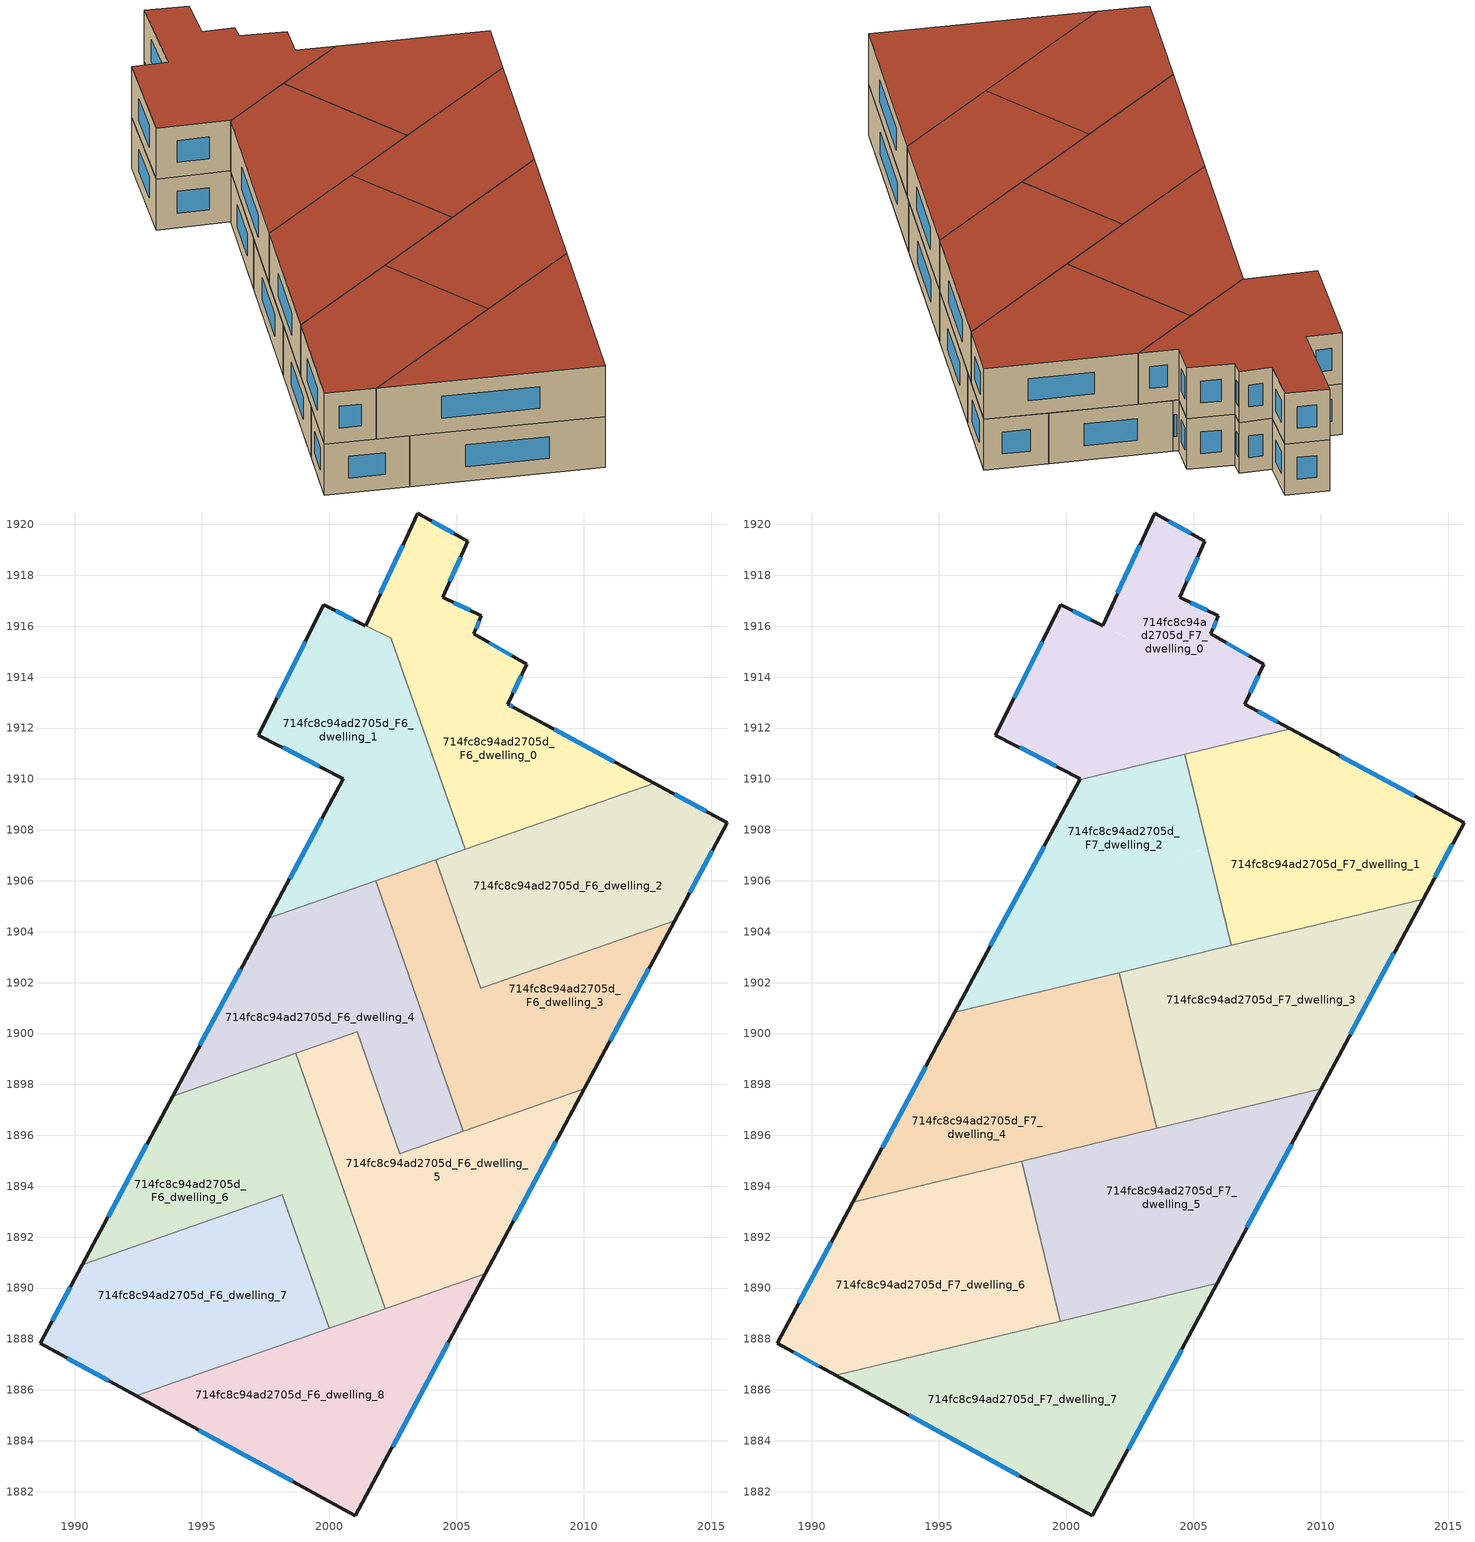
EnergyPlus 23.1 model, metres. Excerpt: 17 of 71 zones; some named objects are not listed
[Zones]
714fc8c94ad2705d_F6_dwelling_0
 floor to 714fc8c94ad2705d_F5_dwelling_0 (EU_floor_Construction): 2005.45,1919.34 2004.46,1917.14 2005.97,1916.42 2005.68,1915.7 2007.75,1914.51 2007.02,1912.94 2007.28,1912.8 2012.77,1909.83 2005.34,1907.23 2002.43,1915.52 2001.42,1916.03 2003.47,1920.44 z18
 wall outside (EU_wall_Construction): 2012.77,1909.83 2007.28,1912.8 2007.02,1912.94 2007.75,1914.51 2005.68,1915.7 2005.97,1916.42 2004.46,1917.14 2005.45,1919.34 2003.47,1920.44 2001.42,1916.03 z18:21
 wall to 714fc8c94ad2705d_F6_dwelling_1 (EU_wall_Construction): 2001.42,1916.03 2002.43,1915.52 / 2002.44,1915.52 2005.34,1907.23 z18:21
 wall to 714fc8c94ad2705d_F6_dwelling_2 (EU_wall_Construction): 2005.34,1907.23 2012.77,1909.83 z18:21
 window (EU_Window_Construction): 2007.2,1912.84 2007.09,1912.9 / 2011.2,1910.68 2008.84,1911.95 / 2002.88,1919.18 2002.01,1917.29 / 2004.88,1919.65 2004.03,1920.12 / 2004.74,1917.77 2005.17,1918.71 / 2005.54,1916.62 2004.89,1916.93 / 2005.77,1915.91 2005.89,1916.21 / 2007.16,1914.85 2006.28,1915.36 / 2007.23,1913.39 2007.54,1914.06 z18.86:20.14
714fc8c94ad2705d_F6_dwelling_1
 floor to 714fc8c94ad2705d_F5_dwelling_1 (EU_floor_Construction): 2002.44,1915.52 2005.34,1907.23 1997.6,1904.52 2000.55,1910.01 1997.21,1911.73 1999.78,1916.85 2001.42,1916.03 z18
 wall outside (EU_wall_Construction): 2001.42,1916.03 1999.78,1916.85 1997.21,1911.73 2000.55,1910.01 1997.6,1904.52 z18:21
 wall to 714fc8c94ad2705d_F6_dwelling_4 (EU_wall_Construction): 1997.6,1904.52 2001.82,1906 z18:21
 wall to 714fc8c94ad2705d_F6_dwelling_3 (EU_wall_Construction): 2001.82,1906 2004.18,1906.83 z18:21
 wall to 714fc8c94ad2705d_F6_dwelling_2 (EU_wall_Construction): 2004.18,1906.83 2005.34,1907.23 z18:21
 window (EU_Window_Construction): 1999.05,1915.39 1997.95,1913.19 / 2000.95,1916.26 2000.25,1916.62 / 1999.71,1908.44 1998.45,1906.09 / 1998.17,1911.24 1999.6,1910.5 z18.86:20.14
 ceiling adiabatic (EU_roof_Construction): 2005.34,1907.23 2004.08,1910.83 2000.53,1909.97 1997.6,1904.52 z21
714fc8c94ad2705d_F6_dwelling_2
 floor to 714fc8c94ad2705d_F5_dwelling_2 (EU_floor_Construction): 2015.62,1908.29 2013.56,1904.44 2005.96,1901.77 2004.18,1906.83 2012.77,1909.83 z18
 wall outside (EU_wall_Construction): 2013.56,1904.44 2015.62,1908.29 2012.77,1909.83 z18:21
 wall to 714fc8c94ad2705d_F6_dwelling_3 (EU_wall_Construction): 2004.18,1906.83 2005.96,1901.77 2013.56,1904.44 z18:21
 window (EU_Window_Construction): 2014.15,1905.54 2015.04,1907.19 / 2014.81,1908.73 2013.58,1909.39 z18.86:20.14
714fc8c94ad2705d_F6_dwelling_3
 floor to 714fc8c94ad2705d_F5_dwelling_3 (EU_floor_Construction): 2013.56,1904.44 2010.02,1897.82 2005.27,1896.16 2001.82,1906 2004.18,1906.83 2005.96,1901.77 z18
 wall outside (EU_wall_Construction): 2010.02,1897.82 2013.56,1904.44 z18:21
 wall to 714fc8c94ad2705d_F6_dwelling_4 (EU_wall_Construction): 2001.82,1906 2005.27,1896.16 z18:21
 wall to 714fc8c94ad2705d_F6_dwelling_5 (EU_wall_Construction): 2005.27,1896.16 2010.02,1897.82 z18:21
 window (EU_Window_Construction): 2011.03,1899.71 2012.55,1902.55 z18.86:20.14
 ceiling adiabatic (EU_roof_Construction): 2010.02,1897.82 2010.02,1897.83 2005.09,1896.64 2005.27,1896.16 z21
714fc8c94ad2705d_F6_dwelling_4
 floor to 714fc8c94ad2705d_F5_dwelling_4 (EU_floor_Construction): 2001.82,1906 2005.27,1896.16 2002.77,1895.28 2001.09,1900.07 1993.85,1897.53 1997.6,1904.52 z18
 wall outside (EU_wall_Construction): 1997.6,1904.52 1993.85,1897.53 z18:21
 wall to 714fc8c94ad2705d_F6_dwelling_5 (EU_wall_Construction): 1998.68,1899.23 2001.09,1900.07 2002.77,1895.28 2005.26,1896.16 z18:21
 wall to 714fc8c94ad2705d_F6_dwelling_6 (EU_wall_Construction): 1993.85,1897.53 1998.68,1899.23 z18:21
 window (EU_Window_Construction): 1996.53,1902.52 1994.92,1899.53 z18.86:20.14
 ceiling adiabatic (EU_roof_Construction): 2005.27,1896.16 2005.09,1896.64 2002.51,1896.02 2002.77,1895.28 z21
714fc8c94ad2705d_F6_dwelling_5
 floor to 714fc8c94ad2705d_F5_dwelling_5 (EU_floor_Construction): 2010.02,1897.82 2006.13,1890.57 2002.19,1889.19 1998.68,1899.22 2001.09,1900.07 2002.77,1895.28 z18
 wall outside (EU_wall_Construction): 2006.13,1890.57 2010.02,1897.82 z18:21
 wall to 714fc8c94ad2705d_F6_dwelling_6 (EU_wall_Construction): 1998.68,1899.22 2002.19,1889.19 z18:21
 wall to 714fc8c94ad2705d_F6_dwelling_8 (EU_wall_Construction): 2002.19,1889.19 2006.13,1890.57 z18:21
 window (EU_Window_Construction): 2007.24,1892.64 2008.9,1895.75 z18.86:20.14
714fc8c94ad2705d_F6_dwelling_6
 floor to 714fc8c94ad2705d_F5_dwelling_6 (EU_floor_Construction): 1998.68,1899.22 2002.19,1889.19 1999.99,1888.42 1998.15,1893.67 1990.29,1890.91 1993.85,1897.53 z18
 wall outside (EU_wall_Construction): 1993.85,1897.53 1990.29,1890.91 z18:21
 wall to 714fc8c94ad2705d_F6_dwelling_7 (EU_wall_Construction): 1990.29,1890.91 1998.15,1893.67 1999.99,1888.42 z18:21
 wall to 714fc8c94ad2705d_F6_dwelling_8 (EU_wall_Construction): 1999.99,1888.42 2002.19,1889.19 z18:21
 window (EU_Window_Construction): 1992.83,1895.64 1991.31,1892.8 z18.86:20.14
714fc8c94ad2705d_F6_dwelling_7
 floor to 714fc8c94ad2705d_F5_dwelling_7 (EU_floor_Construction): 1998.15,1893.67 1999.99,1888.42 1992.41,1885.76 1988.64,1887.83 1990.29,1890.91 z18
 wall outside (EU_wall_Construction): 1990.29,1890.91 1988.64,1887.83 1992.41,1885.76 z18:21
 wall to 714fc8c94ad2705d_F6_dwelling_8 (EU_wall_Construction): 1992.41,1885.76 1999.99,1888.42 z18:21
 window (EU_Window_Construction): 1989.82,1890.03 1989.11,1888.71 / 1989.71,1887.24 1991.33,1886.35 z18.86:20.14
714fc8c94ad2705d_F6_dwelling_8
 floor to 714fc8c94ad2705d_F5_dwelling_8 (EU_floor_Construction): 2006.13,1890.57 2001.03,1881.06 1992.41,1885.76 z18
 wall outside (EU_wall_Construction): 1992.41,1885.76 2001.03,1881.06 2006.13,1890.57 z18:21
 window (EU_Window_Construction): 2002.49,1883.77 2004.67,1887.85 / 1994.87,1884.42 1998.57,1882.4 z18.86:20.14
 ceiling adiabatic (EU_roof_Construction): 2005.93,1890.2 2006.13,1890.57 2003.14,1889.52 z21
714fc8c94ad2705d_F7_dwelling_0
 floor to 714fc8c94ad2705d_F6_dwelling_0 (EU_floor_Construction): 2005.45,1919.34 2004.46,1917.14 2005.97,1916.42 2005.68,1915.7 2007.75,1914.51 2007.02,1912.94 2007.28,1912.8 2008.8,1911.97 2004.08,1910.83 2002.43,1915.52 2001.43,1916.03 2003.47,1920.44 z21
 floor to 714fc8c94ad2705d_F6_dwelling_1 (EU_floor_Construction): 2002.44,1915.52 2004.08,1910.83 2000.53,1909.97 2000.55,1910.01 1997.21,1911.73 1999.78,1916.85 2001.44,1916.02 z21
 wall outside (EU_wall_Construction): 2008.8,1911.97 2007.02,1912.94 2007.75,1914.51 2005.68,1915.7 2005.97,1916.42 2004.46,1917.14 2005.45,1919.34 2003.47,1920.44 2001.42,1916.03 1999.78,1916.85 1997.21,1911.73 2000.55,1910.01 2000.53,1909.97 z21:24
 wall to 714fc8c94ad2705d_F7_dwelling_1 (EU_wall_Construction): 2004.66,1910.97 2008.8,1911.97 z21:24
 wall to 714fc8c94ad2705d_F7_dwelling_2 (EU_wall_Construction): 2000.53,1909.97 2004.66,1910.97 z21:24
 window (EU_Window_Construction): 2007.16,1914.85 2006.28,1915.36 / 2007.23,1913.39 2007.54,1914.06 / 2008.29,1912.25 2007.53,1912.66 / 1998.17,1911.24 1999.6,1910.5 / 1999.05,1915.39 1997.95,1913.19 / 2000.96,1916.26 2000.25,1916.62 / 2002.88,1919.18 2002.01,1917.29 / 2004.88,1919.65 2004.03,1920.12 / 2004.74,1917.77 2005.17,1918.71 / 2005.54,1916.62 2004.89,1916.93 / 2005.77,1915.91 2005.89,1916.21 z21.86:23.14
 roof outside (EU_roof_Construction): 2008.8,1911.97 2007.02,1912.94 2007.75,1914.51 2005.68,1915.7 2005.97,1916.42 2004.46,1917.14 2005.45,1919.34 2003.47,1920.44 2001.42,1916.03 1999.78,1916.85 1997.21,1911.73 2000.55,1910.01 2000.53,1909.97 z24
714fc8c94ad2705d_F7_dwelling_1
 floor to 714fc8c94ad2705d_F6_dwelling_2 (EU_floor_Construction): 2015.62,1908.29 2014.01,1905.28 2006.48,1903.46 2005.55,1907.3 2012.76,1909.83 z21
 floor to 714fc8c94ad2705d_F6_dwelling_0 (EU_floor_Construction): 2012.76,1909.83 2005.55,1907.3 2004.66,1910.97 2008.8,1911.97 z21
 wall outside (EU_wall_Construction): 2014.02,1905.28 2015.62,1908.29 2008.8,1911.97 z21:24
 wall to 714fc8c94ad2705d_F7_dwelling_2 (EU_wall_Construction): 2004.66,1910.97 2006.48,1903.46 z21:24
 wall to 714fc8c94ad2705d_F7_dwelling_3 (EU_wall_Construction): 2006.48,1903.46 2014.02,1905.28 z21:24
 window (EU_Window_Construction): 2013.68,1909.34 2010.75,1910.92 / 2014.48,1906.14 2015.16,1907.43 z21.86:23.14
 roof outside (EU_roof_Construction): 2014.02,1905.28 2015.62,1908.29 2008.8,1911.97 2004.66,1910.97 2006.48,1903.46 z24
714fc8c94ad2705d_F7_dwelling_2
 floor to 714fc8c94ad2705d_F6_dwelling_3 (EU_floor_Construction): 2004.18,1906.83 2005.45,1903.21 2003,1902.62 2001.82,1906 z21
 floor to 714fc8c94ad2705d_F6_dwelling_0 (EU_floor_Construction): 2004.66,1910.97 2005.55,1907.3 2005.34,1907.23 2004.08,1910.83 z21
 floor to 714fc8c94ad2705d_F6_dwelling_2 (EU_floor_Construction): 2005.55,1907.3 2006.48,1903.46 2005.45,1903.21 2004.18,1906.83 z21
 floor to 714fc8c94ad2705d_F6_dwelling_4 (EU_floor_Construction): 2001.82,1906 2003,1902.62 1995.62,1900.83 1997.6,1904.52 z21
 floor adiabatic (EU_floor_Construction): 2004.08,1910.83 2005.34,1907.23 1997.6,1904.52 2000.53,1909.97 z21
 wall outside (EU_wall_Construction): 2000.53,1909.97 1995.62,1900.83 z21:24
 wall to 714fc8c94ad2705d_F7_dwelling_4 (EU_wall_Construction): 1995.62,1900.83 2002.08,1902.39 z21:24
 wall to 714fc8c94ad2705d_F7_dwelling_3 (EU_wall_Construction): 2002.08,1902.39 2006.48,1903.46 z21:24
 window (EU_Window_Construction): 1999.13,1907.36 1997.02,1903.44 z21.86:23.14
 roof outside (EU_roof_Construction): 2006.48,1903.46 2004.66,1910.97 2000.53,1909.97 1995.62,1900.83 z24
714fc8c94ad2705d_F7_dwelling_3
 floor to 714fc8c94ad2705d_F6_dwelling_3 (EU_floor_Construction): 2013.56,1904.44 2010.02,1897.83 2005.09,1896.64 2003,1902.62 2005.45,1903.21 2005.96,1901.77 z21
 floor to 714fc8c94ad2705d_F6_dwelling_2 (EU_floor_Construction): 2014.01,1905.28 2013.56,1904.44 2005.96,1901.77 2005.45,1903.21 z21
 floor to 714fc8c94ad2705d_F6_dwelling_4 (EU_floor_Construction): 2003,1902.62 2005.09,1896.64 2003.56,1896.27 2002.08,1902.39 z21
 wall outside (EU_wall_Construction): 2010.02,1897.83 2014.02,1905.28 z21:24
 wall to 714fc8c94ad2705d_F7_dwelling_4 (EU_wall_Construction): 2002.08,1902.39 2003.56,1896.27 z21:24
 wall to 714fc8c94ad2705d_F7_dwelling_5 (EU_wall_Construction): 2003.56,1896.27 2010.02,1897.83 z21:24
 window (EU_Window_Construction): 2011.16,1899.96 2012.87,1903.15 z21.86:23.14
 roof outside (EU_roof_Construction): 2010.02,1897.83 2014.02,1905.28 2002.08,1902.39 2003.56,1896.27 z24
714fc8c94ad2705d_F7_dwelling_4
 floor to 714fc8c94ad2705d_F6_dwelling_4 (EU_floor_Construction): 2002.08,1902.39 2003.56,1896.27 2002.51,1896.02 2001.09,1900.07 1993.85,1897.53 1995.62,1900.83 z21
 floor to 714fc8c94ad2705d_F6_dwelling_6 (EU_floor_Construction): 1998.68,1899.22 2000.01,1895.41 1991.62,1893.38 1993.85,1897.53 z21
 floor to 714fc8c94ad2705d_F6_dwelling_5 (EU_floor_Construction): 2001.09,1900.07 2002.51,1896.02 2000.01,1895.41 1998.68,1899.22 z21
 wall outside (EU_wall_Construction): 1995.62,1900.83 1991.62,1893.38 z21:24
 wall to 714fc8c94ad2705d_F7_dwelling_6 (EU_wall_Construction): 1991.62,1893.38 1998.25,1894.98 z21:24
 wall to 714fc8c94ad2705d_F7_dwelling_5 (EU_wall_Construction): 1998.25,1894.99 2003.56,1896.27 z21:24
 window (EU_Window_Construction): 1994.48,1898.7 1992.76,1895.51 z21.86:23.14
 roof outside (EU_roof_Construction): 2003.56,1896.27 2002.08,1902.39 1995.62,1900.83 1991.62,1893.38 z24
714fc8c94ad2705d_F7_dwelling_5
 floor to 714fc8c94ad2705d_F6_dwelling_5 (EU_floor_Construction): 2010.02,1897.82 2006.13,1890.57 2003.13,1889.52 2002.16,1889.29 2000.01,1895.41 2002.51,1896.02 2002.77,1895.28 z21
 floor to 714fc8c94ad2705d_F6_dwelling_6 (EU_floor_Construction): 2000.01,1895.41 2002.16,1889.29 1999.88,1888.73 1999.48,1889.87 1998.25,1894.98 z21
 floor adiabatic (EU_floor_Construction): 2010.02,1897.83 2005.93,1890.2 2003.13,1889.52 2006.13,1890.57 2010.02,1897.82 2002.77,1895.28 2002.51,1896.02 z21
 floor to 714fc8c94ad2705d_F6_dwelling_7 (EU_floor_Construction): 1999.48,1889.87 1999.88,1888.73 1999.76,1888.71 z21
 wall outside (EU_wall_Construction): 2005.93,1890.2 2010.02,1897.83 z21:24
 wall to 714fc8c94ad2705d_F7_dwelling_6 (EU_wall_Construction): 1998.24,1894.99 1999.77,1888.71 z21:24
 wall to 714fc8c94ad2705d_F7_dwelling_7 (EU_wall_Construction): 1999.77,1888.71 2005.93,1890.2 z21:24
 window (EU_Window_Construction): 2007.1,1892.38 2008.85,1895.65 z21.86:23.14
 roof outside (EU_roof_Construction): 2005.93,1890.2 2010.02,1897.83 1998.24,1894.99 1999.77,1888.71 z24
714fc8c94ad2705d_F7_dwelling_6
 floor to 714fc8c94ad2705d_F6_dwelling_6 (EU_floor_Construction): 1998.24,1894.99 1999.48,1889.87 1998.15,1893.67 1990.29,1890.91 1991.62,1893.38 z21
 floor to 714fc8c94ad2705d_F6_dwelling_7 (EU_floor_Construction): 1998.15,1893.67 1999.48,1889.87 1999.76,1888.71 1990.94,1886.57 1988.64,1887.83 1990.29,1890.91 z21
 wall outside (EU_wall_Construction): 1991.62,1893.38 1988.64,1887.83 1990.94,1886.57 z21:24
 wall to 714fc8c94ad2705d_F7_dwelling_7 (EU_wall_Construction): 1990.94,1886.57 1999.76,1888.71 z21:24
 window (EU_Window_Construction): 1989.29,1887.47 1990.28,1886.93 / 1990.77,1891.79 1989.49,1889.42 z21.86:23.14
 roof outside (EU_roof_Construction): 1999.77,1888.71 1998.24,1894.99 1991.62,1893.38 1988.64,1887.83 1990.94,1886.57 z24
714fc8c94ad2705d_F7_dwelling_7
 floor to 714fc8c94ad2705d_F6_dwelling_7 (EU_floor_Construction): 1999.88,1888.73 1999.99,1888.42 1992.41,1885.77 1990.94,1886.57 z21
 floor to 714fc8c94ad2705d_F6_dwelling_8 (EU_floor_Construction): 2005.93,1890.2 2001.03,1881.06 1992.41,1885.77 2003.14,1889.52 z21
 floor to 714fc8c94ad2705d_F6_dwelling_6 (EU_floor_Construction): 2002.16,1889.29 2002.19,1889.19 1999.99,1888.42 1999.88,1888.73 z21
 floor to 714fc8c94ad2705d_F6_dwelling_5 (EU_floor_Construction): 2003.13,1889.52 2002.19,1889.19 2002.16,1889.29 z21
 wall outside (EU_wall_Construction): 1990.94,1886.57 2001.03,1881.06 2005.93,1890.2 z21:24
 window (EU_Window_Construction): 2002.43,1883.67 2004.53,1887.59 / 1993.82,1884.99 1998.15,1882.63 z21.86:23.14
 roof outside (EU_roof_Construction): 2001.03,1881.06 2005.93,1890.2 1990.94,1886.57 z24
[Building]
EU S2 Campaign: North Axis=0; Terrain=City; Solar Distribution=FullExterior
[Site:Location]
Helsinki-Vantaa.AP: Latitude=60.317; Longitude=24.963; Time Zone=2; Elevation=54.6
[SizingPeriod:WeatherFileDays]
AnnualSizingPeriod: Begin Month=1; Begin Day of Month=1; End Month=12; End Day of Month=31; Day of Week for Start Day=Monday; Use Weather File Daylight Saving Period=No; Use Weather File Rain and Snow Indicators=No
[MATERIAL]
EU_InternalMass_Material: Roughness=MediumRough; Thickness=0.1; Conductivity=1; Density=1800; Specific Heat=900; Thermal Absorptance=0.9; Solar Absorptance=0.7; Visible Absorptance=0.7
[MATERIAL:NOMASS] Roughness=MediumRough; Thermal Absorptance=0.9; Solar Absorptance=0.7; Visible Absorptance=0.7
Name | Thermal Resistance
EU_wall_NoMass | 1.10183
EU_roof_NoMass; EU_floor_NoMass | 1.70606
[WINDOWMATERIAL:SIMPLEGLAZINGSYSTEM]
EU_Window_SimpleGlazing: UFactor=3.11035; Solar Heat Gain Coefficient=0.8; Visible Transmittance=0.8
[CONSTRUCTION]
EU_wall_Construction: EU_wall_NoMass
EU_roof_Construction: EU_roof_NoMass
EU_floor_Construction: EU_floor_NoMass
EU_Window_Construction: EU_Window_SimpleGlazing
EU_InternalMass_Construction: EU_InternalMass_Material
[ZONE] Type=1; Multiplier=1; Ceiling Height=autocalculate; Floor Area=autocalculate; Part of Total Floor Area=Yes
Name | Volume
714fc8c94ad2705d_F6_dwelling_0 | 160.896
714fc8c94ad2705d_F7_dwelling_0; 714fc8c94ad2705d_F7_dwelling_1 | 178.872
714fc8c94ad2705d_F6_dwelling_1 | 157.101
714fc8c94ad2705d_F6_dwelling_2 | 159.02
714fc8c94ad2705d_F7_dwelling_2 | 178.88
714fc8c94ad2705d_F6_dwelling_3 | 159.005
714fc8c94ad2705d_F7_dwelling_3 | 178.855
714fc8c94ad2705d_F6_dwelling_4 | 158.996
714fc8c94ad2705d_F7_dwelling_4 | 178.87
714fc8c94ad2705d_F6_dwelling_5 | 158.979
714fc8c94ad2705d_F7_dwelling_5 | 178.878
714fc8c94ad2705d_F6_dwelling_6 | 158.999
714fc8c94ad2705d_F7_dwelling_6 | 178.882
714fc8c94ad2705d_F6_dwelling_7 | 159
714fc8c94ad2705d_F7_dwelling_7 | 178.874
714fc8c94ad2705d_F6_dwelling_8 | 158.982
[INTERNALMASS] Construction=EU_InternalMass_Construction
Name | Zone or ZoneList | Surface Area
714fc8c94ad2705d_F6_dwelling_0_EU_InternalMass | 714fc8c94ad2705d_F6_dwelling_0 | 53.6314
714fc8c94ad2705d_F6_dwelling_1_EU_InternalMass | 714fc8c94ad2705d_F6_dwelling_1 | 52.3685
714fc8c94ad2705d_F6_dwelling_2_EU_InternalMass | 714fc8c94ad2705d_F6_dwelling_2 | 53.0061
714fc8c94ad2705d_F6_dwelling_3_EU_InternalMass | 714fc8c94ad2705d_F6_dwelling_3 | 53.0019
714fc8c94ad2705d_F6_dwelling_4_EU_InternalMass | 714fc8c94ad2705d_F6_dwelling_4 | 52.9957
714fc8c94ad2705d_F6_dwelling_5_EU_InternalMass | 714fc8c94ad2705d_F6_dwelling_5 | 52.9942
714fc8c94ad2705d_F6_dwelling_6_EU_InternalMass | 714fc8c94ad2705d_F6_dwelling_6 | 52.9983
714fc8c94ad2705d_F6_dwelling_7_EU_InternalMass | 714fc8c94ad2705d_F6_dwelling_7 | 52.9998
714fc8c94ad2705d_F6_dwelling_8_EU_InternalMass | 714fc8c94ad2705d_F6_dwelling_8 | 52.9943
714fc8c94ad2705d_F7_dwelling_0_EU_InternalMass | 714fc8c94ad2705d_F7_dwelling_0 | 59.6237
714fc8c94ad2705d_F7_dwelling_1_EU_InternalMass | 714fc8c94ad2705d_F7_dwelling_1 | 59.6228
714fc8c94ad2705d_F7_dwelling_2_EU_InternalMass | 714fc8c94ad2705d_F7_dwelling_2 | 59.6285
714fc8c94ad2705d_F7_dwelling_3_EU_InternalMass | 714fc8c94ad2705d_F7_dwelling_3 | 59.6196
714fc8c94ad2705d_F7_dwelling_4_EU_InternalMass | 714fc8c94ad2705d_F7_dwelling_4 | 59.6225
714fc8c94ad2705d_F7_dwelling_5_EU_InternalMass | 714fc8c94ad2705d_F7_dwelling_5 | 59.6272
714fc8c94ad2705d_F7_dwelling_6_EU_InternalMass | 714fc8c94ad2705d_F7_dwelling_6 | 59.628
714fc8c94ad2705d_F7_dwelling_7_EU_InternalMass | 714fc8c94ad2705d_F7_dwelling_7 | 59.6243
[OTHEREQUIPMENT] Fuel Type=Electricity; Design Level Calculation Method=Watts/Area; Power per Zone Floor Area=1; Fraction Latent=0; Fraction Radiant=0; Fraction Lost=0; Carbon Dioxide Generation Rate=0; EndUse Subcategory=EU_Step8_InternalGains
Name | Zone or ZoneList or Space or SpaceList | Schedule
EU_Step8_InternalGain_714fc8c94ad2705d_F6_dwelling_0_f000 | 714fc8c94ad2705d_F6_dwelling_0 | EU_Step8_GainSchedule_714fc8c94ad2705d_F6_dwelling_0_f000
EU_Step8_InternalGain_714fc8c94ad2705d_F6_dwelling_1_f000 | 714fc8c94ad2705d_F6_dwelling_1 | EU_Step8_GainSchedule_714fc8c94ad2705d_F6_dwelling_1_f000
EU_Step8_InternalGain_714fc8c94ad2705d_F6_dwelling_2_f000 | 714fc8c94ad2705d_F6_dwelling_2 | EU_Step8_GainSchedule_714fc8c94ad2705d_F6_dwelling_2_f000
EU_Step8_InternalGain_714fc8c94ad2705d_F6_dwelling_3_f000 | 714fc8c94ad2705d_F6_dwelling_3 | EU_Step8_GainSchedule_714fc8c94ad2705d_F6_dwelling_3_f000
EU_Step8_InternalGain_714fc8c94ad2705d_F6_dwelling_4_f000 | 714fc8c94ad2705d_F6_dwelling_4 | EU_Step8_GainSchedule_714fc8c94ad2705d_F6_dwelling_4_f000
EU_Step8_InternalGain_714fc8c94ad2705d_F6_dwelling_5_f000 | 714fc8c94ad2705d_F6_dwelling_5 | EU_Step8_GainSchedule_714fc8c94ad2705d_F6_dwelling_5_f000
EU_Step8_InternalGain_714fc8c94ad2705d_F6_dwelling_6_f000 | 714fc8c94ad2705d_F6_dwelling_6 | EU_Step8_GainSchedule_714fc8c94ad2705d_F6_dwelling_6_f000
EU_Step8_InternalGain_714fc8c94ad2705d_F6_dwelling_7_f000 | 714fc8c94ad2705d_F6_dwelling_7 | EU_Step8_GainSchedule_714fc8c94ad2705d_F6_dwelling_7_f000
EU_Step8_InternalGain_714fc8c94ad2705d_F6_dwelling_8_f000 | 714fc8c94ad2705d_F6_dwelling_8 | EU_Step8_GainSchedule_714fc8c94ad2705d_F6_dwelling_8_f000
EU_Step8_InternalGain_714fc8c94ad2705d_F7_dwelling_0_f000 | 714fc8c94ad2705d_F7_dwelling_0 | EU_Step8_GainSchedule_714fc8c94ad2705d_F7_dwelling_0_f000
EU_Step8_InternalGain_714fc8c94ad2705d_F7_dwelling_1_f000 | 714fc8c94ad2705d_F7_dwelling_1 | EU_Step8_GainSchedule_714fc8c94ad2705d_F7_dwelling_1_f000
EU_Step8_InternalGain_714fc8c94ad2705d_F7_dwelling_2_f000 | 714fc8c94ad2705d_F7_dwelling_2 | EU_Step8_GainSchedule_714fc8c94ad2705d_F7_dwelling_2_f000
EU_Step8_InternalGain_714fc8c94ad2705d_F7_dwelling_3_f000 | 714fc8c94ad2705d_F7_dwelling_3 | EU_Step8_GainSchedule_714fc8c94ad2705d_F7_dwelling_3_f000
EU_Step8_InternalGain_714fc8c94ad2705d_F7_dwelling_4_f000 | 714fc8c94ad2705d_F7_dwelling_4 | EU_Step8_GainSchedule_714fc8c94ad2705d_F7_dwelling_4_f000
EU_Step8_InternalGain_714fc8c94ad2705d_F7_dwelling_5_f000 | 714fc8c94ad2705d_F7_dwelling_5 | EU_Step8_GainSchedule_714fc8c94ad2705d_F7_dwelling_5_f000
EU_Step8_InternalGain_714fc8c94ad2705d_F7_dwelling_6_f000 | 714fc8c94ad2705d_F7_dwelling_6 | EU_Step8_GainSchedule_714fc8c94ad2705d_F7_dwelling_6_f000
EU_Step8_InternalGain_714fc8c94ad2705d_F7_dwelling_7_f000 | 714fc8c94ad2705d_F7_dwelling_7 | EU_Step8_GainSchedule_714fc8c94ad2705d_F7_dwelling_7_f000
[ZONEVENTILATION:DESIGNFLOWRATE] Schedule=EU_AlwaysOn; Design Flow Rate Calculation Method=AirChanges/Hour; Air Changes per Hour=0.756316; Ventilation Type=Natural; Fan Pressure Rise=0; Fan Total Efficiency=1; Constant Term Coefficient=1; Temperature Term Coefficient=0; Velocity Term Coefficient=0; Velocity Squared Term Coefficient=0; Minimum Indoor Temperature=-100; Maximum Indoor Temperature=100; Delta Temperature=-100; Minimum Outdoor Temperature=-100; Maximum Outdoor Temperature=100; Maximum Wind Speed=40
Name | Zone or ZoneList or Space or SpaceList
EU_ConstantAir_714fc8c94ad2705d_F6_dwelling_0 | 714fc8c94ad2705d_F6_dwelling_0
EU_ConstantAir_714fc8c94ad2705d_F6_dwelling_1 | 714fc8c94ad2705d_F6_dwelling_1
EU_ConstantAir_714fc8c94ad2705d_F6_dwelling_2 | 714fc8c94ad2705d_F6_dwelling_2
EU_ConstantAir_714fc8c94ad2705d_F6_dwelling_3 | 714fc8c94ad2705d_F6_dwelling_3
EU_ConstantAir_714fc8c94ad2705d_F6_dwelling_4 | 714fc8c94ad2705d_F6_dwelling_4
EU_ConstantAir_714fc8c94ad2705d_F6_dwelling_5 | 714fc8c94ad2705d_F6_dwelling_5
EU_ConstantAir_714fc8c94ad2705d_F6_dwelling_6 | 714fc8c94ad2705d_F6_dwelling_6
EU_ConstantAir_714fc8c94ad2705d_F6_dwelling_7 | 714fc8c94ad2705d_F6_dwelling_7
EU_ConstantAir_714fc8c94ad2705d_F6_dwelling_8 | 714fc8c94ad2705d_F6_dwelling_8
EU_ConstantAir_714fc8c94ad2705d_F7_dwelling_0 | 714fc8c94ad2705d_F7_dwelling_0
EU_ConstantAir_714fc8c94ad2705d_F7_dwelling_1 | 714fc8c94ad2705d_F7_dwelling_1
EU_ConstantAir_714fc8c94ad2705d_F7_dwelling_2 | 714fc8c94ad2705d_F7_dwelling_2
EU_ConstantAir_714fc8c94ad2705d_F7_dwelling_3 | 714fc8c94ad2705d_F7_dwelling_3
EU_ConstantAir_714fc8c94ad2705d_F7_dwelling_4 | 714fc8c94ad2705d_F7_dwelling_4
EU_ConstantAir_714fc8c94ad2705d_F7_dwelling_5 | 714fc8c94ad2705d_F7_dwelling_5
EU_ConstantAir_714fc8c94ad2705d_F7_dwelling_6 | 714fc8c94ad2705d_F7_dwelling_6
EU_ConstantAir_714fc8c94ad2705d_F7_dwelling_7 | 714fc8c94ad2705d_F7_dwelling_7
[HVACTEMPLATE:ZONE:IDEALLOADSAIRSYSTEM] System Availability Schedule=EU_AlwaysOn; Maximum Heating Supply Air Temperature=50; Minimum Cooling Supply Air Temperature=13; Maximum Heating Supply Air Humidity Ratio=0.0156; Minimum Cooling Supply Air Humidity Ratio=0.0077; Heating Limit=NoLimit; Cooling Limit=NoLimit; Heating Availability Schedule=EU_AlwaysOn; Cooling Availability Schedule=EU_CoolingOff; Dehumidification Control Type=ConstantSensibleHeatRatio; Cooling Sensible Heat Ratio=0.7; Dehumidification Setpoint=60; Humidification Control Type=None; Humidification Setpoint=30; Outdoor Air Method=None; Outdoor Air Flow Rate per Person=0.00944; Outdoor Air Flow Rate per Zone Floor Area=0; Outdoor Air Flow Rate per Zone=0; Demand Controlled Ventilation Type=None; Outdoor Air Economizer Type=NoEconomizer; Heat Recovery Type=None; Sensible Heat Recovery Effectiveness=0.7; Latent Heat Recovery Effectiveness=0.65
Name | Template Thermostat
714fc8c94ad2705d_F6_dwelling_0 | EU_HeatOnly_714fc8c94ad2705d_F6_dwelling_0
714fc8c94ad2705d_F6_dwelling_1 | EU_HeatOnly_714fc8c94ad2705d_F6_dwelling_1
714fc8c94ad2705d_F6_dwelling_2 | EU_HeatOnly_714fc8c94ad2705d_F6_dwelling_2
714fc8c94ad2705d_F6_dwelling_3 | EU_HeatOnly_714fc8c94ad2705d_F6_dwelling_3
714fc8c94ad2705d_F6_dwelling_4 | EU_HeatOnly_714fc8c94ad2705d_F6_dwelling_4
714fc8c94ad2705d_F6_dwelling_5 | EU_HeatOnly_714fc8c94ad2705d_F6_dwelling_5
714fc8c94ad2705d_F6_dwelling_6 | EU_HeatOnly_714fc8c94ad2705d_F6_dwelling_6
714fc8c94ad2705d_F6_dwelling_7 | EU_HeatOnly_714fc8c94ad2705d_F6_dwelling_7
714fc8c94ad2705d_F6_dwelling_8 | EU_HeatOnly_714fc8c94ad2705d_F6_dwelling_8
714fc8c94ad2705d_F7_dwelling_0 | EU_HeatOnly_714fc8c94ad2705d_F7_dwelling_0
714fc8c94ad2705d_F7_dwelling_1 | EU_HeatOnly_714fc8c94ad2705d_F7_dwelling_1
714fc8c94ad2705d_F7_dwelling_2 | EU_HeatOnly_714fc8c94ad2705d_F7_dwelling_2
714fc8c94ad2705d_F7_dwelling_3 | EU_HeatOnly_714fc8c94ad2705d_F7_dwelling_3
714fc8c94ad2705d_F7_dwelling_4 | EU_HeatOnly_714fc8c94ad2705d_F7_dwelling_4
714fc8c94ad2705d_F7_dwelling_5 | EU_HeatOnly_714fc8c94ad2705d_F7_dwelling_5
714fc8c94ad2705d_F7_dwelling_6 | EU_HeatOnly_714fc8c94ad2705d_F7_dwelling_6
714fc8c94ad2705d_F7_dwelling_7 | EU_HeatOnly_714fc8c94ad2705d_F7_dwelling_7
[SIZING:ZONE] Zone Cooling Design Supply Air Temperature Input Method=SupplyAirTemperature; Zone Cooling Design Supply Air Temperature=13; Zone Heating Design Supply Air Temperature Input Method=SupplyAirTemperature; Zone Heating Design Supply Air Temperature=50; Zone Cooling Design Supply Air Humidity Ratio=0.008; Zone Heating Design Supply Air Humidity Ratio=0.008; Cooling Design Air Flow Method=DesignDay; Cooling Design Air Flow Rate=0; Cooling Minimum Air Flow per Zone Floor Area=0.000762; Cooling Minimum Air Flow=0; Cooling Minimum Air Flow Fraction=0.2; Heating Design Air Flow Method=DesignDay; Heating Design Air Flow Rate=0; Heating Maximum Air Flow per Zone Floor Area=0.002032; Heating Maximum Air Flow=0.141576; Heating Maximum Air Flow Fraction=0.3; Account for Dedicated Outdoor Air System=No; Dedicated Outdoor Air System Control Strategy=NeutralSupplyAir; Dedicated Outdoor Air Low Setpoint Temperature for Design=autosize; Dedicated Outdoor Air High Setpoint Temperature for Design=autosize; Zone Load Sizing Method=Sensible Load Only No Latent Load; Zone Latent Cooling Design Supply Air Humidity Ratio Input Method=HumidityRatioDifference; Zone Cooling Design Supply Air Humidity Ratio Difference=0.005; Zone Latent Heating Design Supply Air Humidity Ratio Input Method=HumidityRatioDifference; Zone Humidification Design Supply Air Humidity Ratio Difference=0.005
714fc8c94ad2705d_F6_dwelling_0; 714fc8c94ad2705d_F6_dwelling_1; 714fc8c94ad2705d_F6_dwelling_2; 714fc8c94ad2705d_F6_dwelling_3; 714fc8c94ad2705d_F6_dwelling_4; 714fc8c94ad2705d_F6_dwelling_5; 714fc8c94ad2705d_F6_dwelling_6; 714fc8c94ad2705d_F6_dwelling_7; 714fc8c94ad2705d_F6_dwelling_8; 714fc8c94ad2705d_F7_dwelling_0; 714fc8c94ad2705d_F7_dwelling_1; 714fc8c94ad2705d_F7_dwelling_2; 714fc8c94ad2705d_F7_dwelling_3; 714fc8c94ad2705d_F7_dwelling_4; 714fc8c94ad2705d_F7_dwelling_5; 714fc8c94ad2705d_F7_dwelling_6; 714fc8c94ad2705d_F7_dwelling_7
[SCHEDULE:CONSTANT]
Name | Hourly Value
EU_AlwaysOn | 1
EU_CoolingOff | 0
[SCHEDULE:FILE] Column Number=1; Rows to Skip at Top=0; Number of Hours of Data=8760; Column Separator=Comma; Interpolate to Timestep=No; Minutes per Item=60; Adjust Schedule for Daylight Savings=Yes
Name | File
EU_Step8_GainSchedule_714fc8c94ad2705d_F6_dwelling_0_f000 | ../../schedules/714fc8c94ad2705d/714fc8c94ad2705d_F6_dwelling_0_f000_gain.csv
EU_Step8_GainSchedule_714fc8c94ad2705d_F6_dwelling_1_f000 | ../../schedules/714fc8c94ad2705d/714fc8c94ad2705d_F6_dwelling_1_f000_gain.csv
EU_Step8_GainSchedule_714fc8c94ad2705d_F6_dwelling_2_f000 | ../../schedules/714fc8c94ad2705d/714fc8c94ad2705d_F6_dwelling_2_f000_gain.csv
EU_Step8_GainSchedule_714fc8c94ad2705d_F6_dwelling_3_f000 | ../../schedules/714fc8c94ad2705d/714fc8c94ad2705d_F6_dwelling_3_f000_gain.csv
EU_Step8_GainSchedule_714fc8c94ad2705d_F6_dwelling_4_f000 | ../../schedules/714fc8c94ad2705d/714fc8c94ad2705d_F6_dwelling_4_f000_gain.csv
EU_Step8_GainSchedule_714fc8c94ad2705d_F6_dwelling_5_f000 | ../../schedules/714fc8c94ad2705d/714fc8c94ad2705d_F6_dwelling_5_f000_gain.csv
EU_Step8_GainSchedule_714fc8c94ad2705d_F6_dwelling_6_f000 | ../../schedules/714fc8c94ad2705d/714fc8c94ad2705d_F6_dwelling_6_f000_gain.csv
EU_Step8_GainSchedule_714fc8c94ad2705d_F6_dwelling_7_f000 | ../../schedules/714fc8c94ad2705d/714fc8c94ad2705d_F6_dwelling_7_f000_gain.csv
EU_Step8_GainSchedule_714fc8c94ad2705d_F6_dwelling_8_f000 | ../../schedules/714fc8c94ad2705d/714fc8c94ad2705d_F6_dwelling_8_f000_gain.csv
EU_Step8_GainSchedule_714fc8c94ad2705d_F7_dwelling_0_f000 | ../../schedules/714fc8c94ad2705d/714fc8c94ad2705d_F7_dwelling_0_f000_gain.csv
EU_Step8_GainSchedule_714fc8c94ad2705d_F7_dwelling_1_f000 | ../../schedules/714fc8c94ad2705d/714fc8c94ad2705d_F7_dwelling_1_f000_gain.csv
EU_Step8_GainSchedule_714fc8c94ad2705d_F7_dwelling_2_f000 | ../../schedules/714fc8c94ad2705d/714fc8c94ad2705d_F7_dwelling_2_f000_gain.csv
EU_Step8_GainSchedule_714fc8c94ad2705d_F7_dwelling_3_f000 | ../../schedules/714fc8c94ad2705d/714fc8c94ad2705d_F7_dwelling_3_f000_gain.csv
EU_Step8_GainSchedule_714fc8c94ad2705d_F7_dwelling_4_f000 | ../../schedules/714fc8c94ad2705d/714fc8c94ad2705d_F7_dwelling_4_f000_gain.csv
EU_Step8_GainSchedule_714fc8c94ad2705d_F7_dwelling_5_f000 | ../../schedules/714fc8c94ad2705d/714fc8c94ad2705d_F7_dwelling_5_f000_gain.csv
EU_Step8_GainSchedule_714fc8c94ad2705d_F7_dwelling_6_f000 | ../../schedules/714fc8c94ad2705d/714fc8c94ad2705d_F7_dwelling_6_f000_gain.csv
EU_Step8_GainSchedule_714fc8c94ad2705d_F7_dwelling_7_f000 | ../../schedules/714fc8c94ad2705d/714fc8c94ad2705d_F7_dwelling_7_f000_gain.csv
